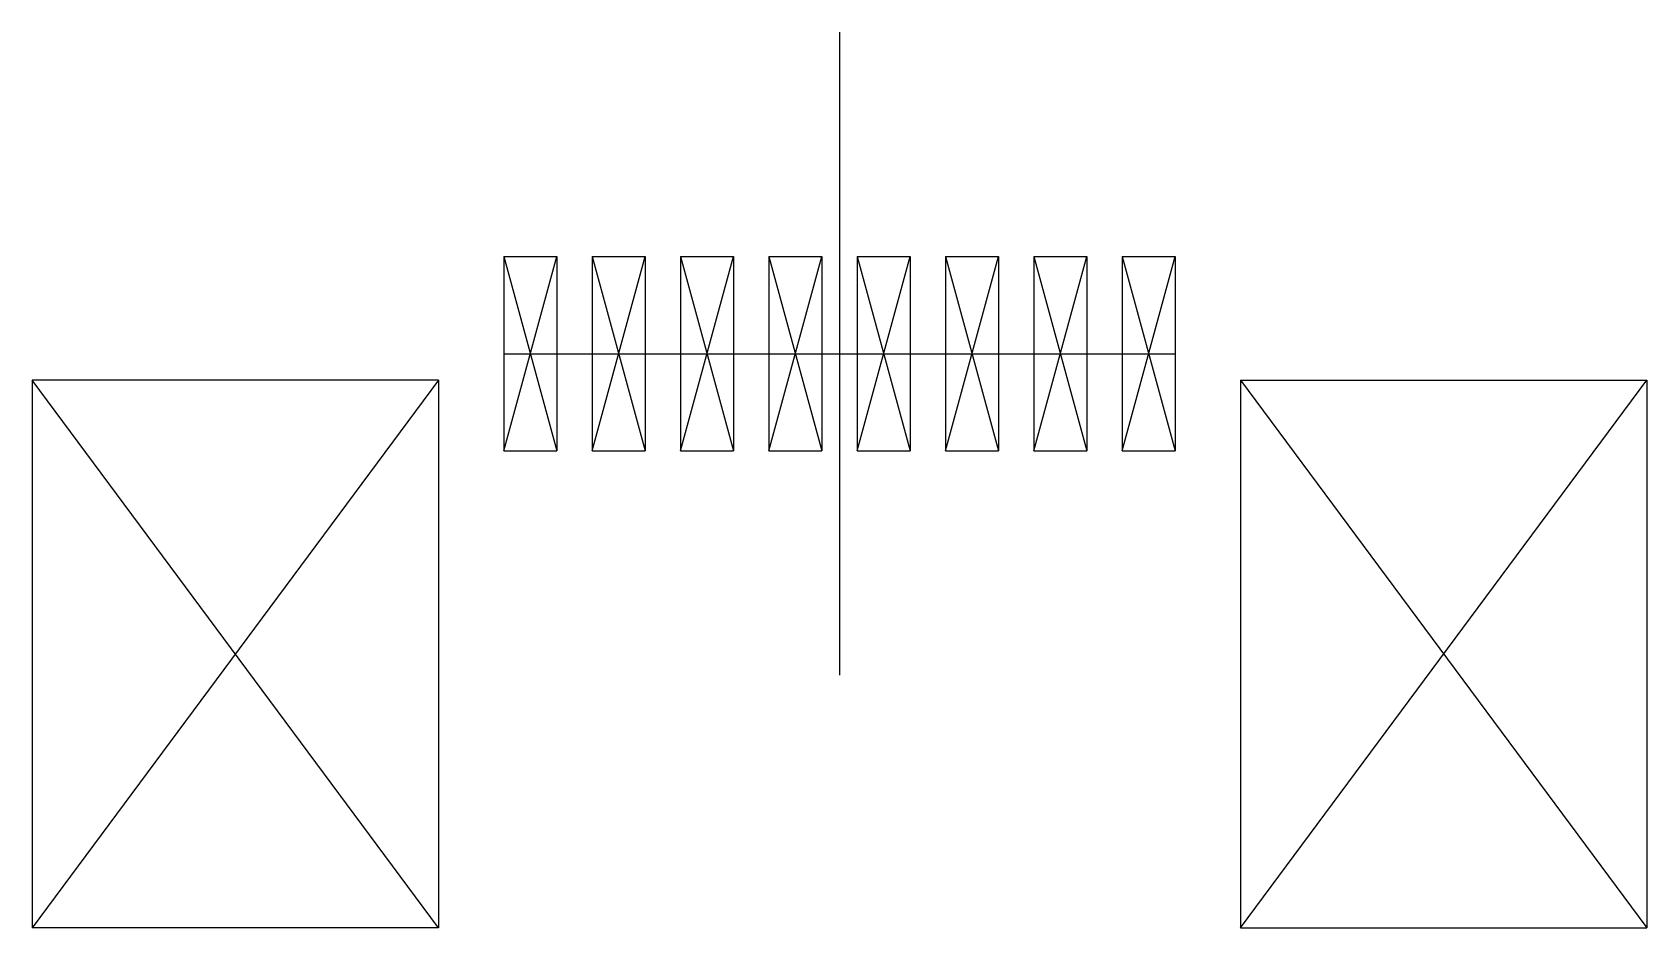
# Model space of a CAD drawing. Header units: millimetres. Extents: x -2.82 to 6.32, y -3.25 to 1.82.
import ezdxf

# ---------------------------------------------------------------- set-up
doc = ezdxf.new("R2010")
doc.units = ezdxf.units.MM
doc.header["$PDSIZE"] = -1
doc.linetypes.add('CENTERX2', pattern=[20.32, 12.7, -2.54, 2.54, -2.54])

msp = doc.modelspace()

# ---------------------------------------------------------------- linework, layer by layer
at = {"color": 7, "linetype": 'CENTERX2'}
for p, q in [((1.75, 1.8205), (1.75, -1.8205)), ((-0.15, 0.55), (0.15, -0.55)), ((-0.15, -0.55), (0.15, 0.55)), ((0.35, 0.55), (0.65, -0.55)), ((0.35, -0.55), (0.65, 0.55)), ((0.85, 0.55), (1.15, -0.55)), ((0.85, -0.55), (1.15, 0.55)), ((1.35, 0.55), (1.65, -0.55)), ((1.35, -0.55), (1.65, 0.55)), ((1.85, 0.55), (2.15, -0.55)), ((1.85, -0.55), (2.15, 0.55)), ((2.35, 0.55), (2.65, -0.55)), ((2.35, -0.55), (2.65, 0.55)), ((2.85, 0.55), (3.15, -0.55)), ((2.85, -0.55), (3.15, 0.55)), ((3.35, 0.55), (3.65, -0.55)), ((3.35, -0.55), (3.65, 0.55)), ((-0.15, 0), (3.65, 0)), ((-0.52, -0.15), (-2.82, -3.25)), ((-0.52, -3.25), (-2.82, -0.15)), ((4.02, -0.15), (6.32, -3.25)), ((4.02, -3.25), (6.32, -0.15))]:
    msp.add_line(p, q, dxfattribs=at)
at = {"color": 7, "linetype": 'Continuous'}
for p, q in [((-0.15, 0.55), (0.15, 0.55)), ((-0.15, 0.55), (-0.15, -0.55)), ((0.15, 0.55), (0.15, -0.55)), ((0.35, 0.55), (0.65, 0.55)), ((0.35, 0.55), (0.35, -0.55)), ((0.65, 0.55), (0.65, -0.55)), ((0.85, 0.55), (1.15, 0.55)), ((0.85, 0.55), (0.85, -0.55)), ((1.15, 0.55), (1.15, -0.55)), ((1.35, 0.55), (1.65, 0.55)), ((1.35, 0.55), (1.35, -0.55)), ((1.65, 0.55), (1.65, -0.55)), ((1.85, 0.55), (2.15, 0.55)), ((1.85, 0.55), (1.85, -0.55)), ((2.15, 0.55), (2.15, -0.55)), ((2.35, 0.55), (2.65, 0.55)), ((2.35, 0.55), (2.35, -0.55)), ((2.65, 0.55), (2.65, -0.55)), ((2.85, 0.55), (3.15, 0.55)), ((2.85, 0.55), (2.85, -0.55)), ((3.15, 0.55), (3.15, -0.55)), ((3.35, 0.55), (3.65, 0.55)), ((3.35, 0.55), (3.35, -0.55)), ((3.65, 0.55), (3.65, -0.55)), ((-2.82, -0.15), (-2.82, -3.25)), ((-0.52, -0.15), (-2.82, -0.15)), ((-0.52, -0.15), (-0.52, -3.25)), ((4.02, -0.15), (6.32, -0.15)), ((4.02, -0.15), (4.02, -3.25)), ((6.32, -0.15), (6.32, -3.25)), ((-0.15, -0.55), (0.15, -0.55)), ((0.35, -0.55), (0.65, -0.55)), ((0.85, -0.55), (1.15, -0.55)), ((1.35, -0.55), (1.65, -0.55)), ((1.85, -0.55), (2.15, -0.55)), ((2.35, -0.55), (2.65, -0.55)), ((2.85, -0.55), (3.15, -0.55)), ((3.35, -0.55), (3.65, -0.55)), ((-0.52, -3.25), (-2.82, -3.25)), ((4.02, -3.25), (6.32, -3.25))]:
    msp.add_line(p, q, dxfattribs=at)
for p in [(0, 0), (1.75, 0), (-1.67, -1.7), (5.17, -1.7)]:
    msp.add_point(p, dxfattribs=at)

doc.saveas('drawing.dxf')
